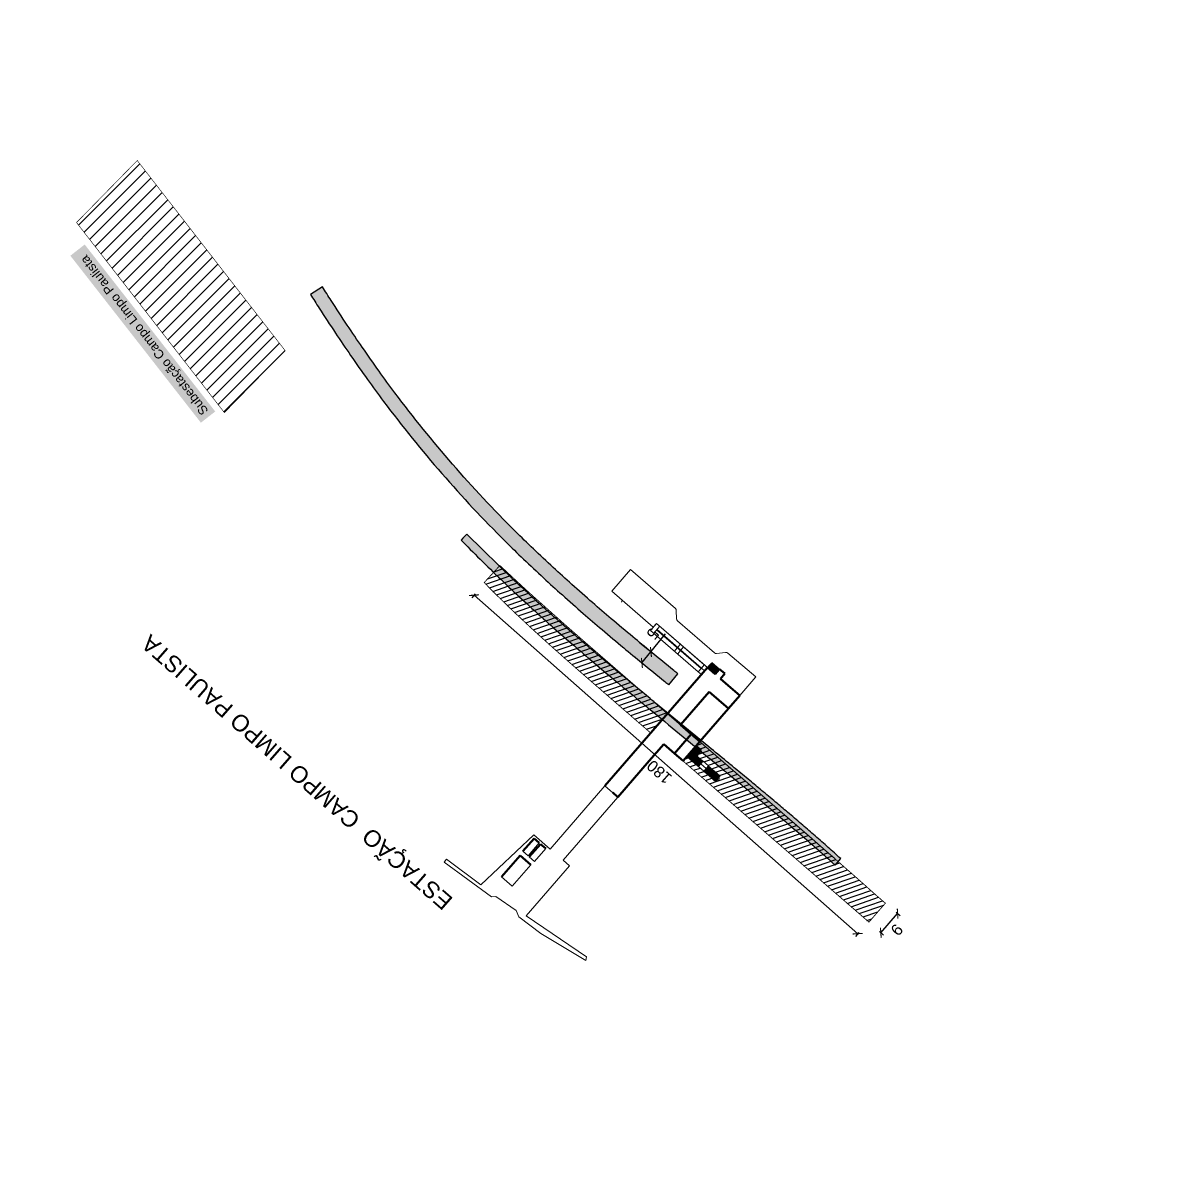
# Model space of a CAD drawing. Header units: metres. Extents: x 286532 to 329498, y 7396783 to 7466136.
# Drawn here: x 316972.5 to 317376.7, y 7432090.3 to 7432492.7 of the extents above; entities that cross this region are included whole.
import ezdxf

# ---------------------------------------------------------------- set-up
doc = ezdxf.new("R2010")
doc.units = ezdxf.units.M
doc.header["$LTSCALE"] = 10
doc.linetypes.add('DASHED', pattern=[0.75, 0.5, -0.25])
doc.linetypes.add('DASHED2', pattern=[0.375, 0.25, -0.125])
doc.layers.get('0').update_dxf_attribs({"color": 255})
for name, color, linetype, lineweight in [('_  ARQ-AUX-001', 1, 'Continuous', 5), ('_AUX-PLATAFORMA COTAS', 1, 'Continuous', 25), ('_AUX-PLATAFORMA EXISTENTE', 252, 'Continuous', 25), ('_AUX-PLATAFORMA NOVA', 3, 'DASHED', 25), ('ARQ-ESC-VIS', 1, 'Continuous', 13), ('ARQ-GEN', 1, 'Continuous', 5), ('ARQ-PIS-VIS', 1, 'Continuous', 5), ('ARQ-SMB-ANO', 1, 'Continuous', 13), ('ARQ-TLV-PIS-VIS', 1, 'Continuous', 13), ('ARQ-TLV-PRI', 2, 'Continuous', 30), ('ARQ-TLV-SEG', 1, 'Continuous', 13)]:
    doc.layers.add(name, color=color, linetype=linetype, lineweight=lineweight)
doc.layers.add('_VIA DE TESTE', color=130, linetype='Continuous')
doc.layers.add('TEXTO', color=3, linetype='Continuous')
doc.layers.add('Subestação', color=7, linetype='Continuous', true_color=0xf5f500)
doc.layers.add('Texto Subestação', color=7, linetype='Continuous', true_color=0xf0f000)
doc.styles.add('ARIAL', font='arial.ttf')
doc.styles.get("Standard").update_dxf_attribs({"font": 'arial.ttf'})
doc.dimstyles.new('ISO-25', dxfattribs={"dimtxt": 2.5, "dimasz": 2.5, "dimexe": 1.25, "dimexo": 0.625, "dimtad": 1, "dimtxsty": 'Standard', "dimcen": 2.5, "dimadec": 0, "dimazin": 0, "dimtfac": 1, "dimtmove": 0, "dimatfit": 3, "dimfxl": 1, "dimarcsym": 0})
pattern_1 = [(59.99999999999999, (0, 0), (-1.374815328507796, 0.7937500000000002), [])]

# ---------------------------------------------------------------- blocks, each defined once
blk = doc.blocks.new('estação_campo-limpo-paulista')
at = {"layer": '_AUX-PLATAFORMA EXISTENTE', "true_color": 0xa1a1a1}
h = blk.add_hatch(color=253, dxfattribs=at)
h.dxf.hatch_style = 1
edge = h.paths.add_edge_path()
edge.add_line((-192.8060157523723, 223.0011962736025), (-197.0239955262514, 220.3163039796054))
edge.add_arc((465.7894908395247, 642.220371180214), 785.7001715850458, 212.4781853562556, 212.8978140708392)
edge.add_arc((398.3179744273657, 598.5747410655022), 705.3425549263433, 212.8978140703132, 213.7466397423497)
edge.add_arc((296.2703904728987, 530.3973820507526), 582.6157784137536, 213.7466397524706, 214.6803494303113)
edge.add_arc((258.4801757258247, 504.2493673050776), 536.6612464743503, 214.6803494345283, 215.7838225703082)
edge.add_arc((198.3070029106457, 460.8769284812734), 462.4859192005944, 215.7838225746996, 216.9721806092997)
edge.add_arc((186.8935874071321, 452.2849883325398), 448.1999999450634, 216.9721806128878, 225.3157636945212)
edge.add_arc((196.9394055182347, 462.4421484163031), 462.485879774034, 225.3157636845751, 226.4289483309281)
edge.add_arc((248.0650578778004, 516.1837157607079), 536.661269155046, 226.428948295652, 227.4626179562887)
edge.add_arc((279.1335559470463, 550.0446520103142), 582.6157528968862, 227.4626179528688, 228.3372628412104)
edge.add_arc((360.7155587154557, 641.73026780691), 705.3425850066765, 228.3372628356726, 229.1323934799816)
edge.add_arc((413.2945720854914, 702.498530308716), 785.7001258753154, 229.1323934803775, 229.7684987497591)
edge.add_arc((568.9969033493544, 886.5420130314305), 1026.771110221641, 229.7684987207371, 230.325090292103)
edge.add_arc((678.4424414133537, 1018.487324044108), 1198.200077728158, 230.3250902877613, 230.7226560038)
edge.add_arc((1105.767651809612, 1540.998113274574), 1873.199603877953, 230.722655992891, 231.0407083800969)
edge.add_arc((1341.556063546566, 1832.595924113877), 2248.200215071733, 231.0407083869885, 231.0865102056448)
edge.add_line((-70.6425176577759, 83.28195163980126), (-67.50178630329901, 87.17242803238332))
edge.add_arc((1341.55607471359, 1832.595937983133), 2243.200232877637, 231.0407083879569, 231.0865102062342, ccw=False)
edge.add_arc((1105.767651770788, 1540.998113348149), 1868.199603910553, 230.7226559952461, 231.0407083824467, ccw=False)
edge.add_arc((678.442441541818, 1018.487324149348), 1193.200077891173, 230.3250902862411, 230.7226560022774, ccw=False)
edge.add_arc((568.996903392137, 886.5420130258426), 1021.771110244652, 229.768498718687, 230.3250902900794, ccw=False)
edge.add_arc((413.2945721713477, 702.4985304800794), 780.7001260612351, 229.1323934838514, 229.7684987532362, ccw=False)
edge.add_arc((360.7155587309971, 641.7302677938715), 700.3425850071409, 228.3372628340044, 229.1323934783304, ccw=False)
edge.add_arc((279.1335559595609, 550.04465202149), 577.6157529134183, 227.4626179526893, 228.3372628410568, ccw=False)
edge.add_arc((248.0650578833884, 516.1837157681584), 531.6612691641612, 226.4289482957518, 227.4626179564045, ccw=False)
edge.add_arc((196.9394056171295, 462.4421485271305), 457.4858799223674, 225.315763685526, 226.4289483318867, ccw=False)
edge.add_arc((186.8935874116141, 452.2849883390591), 443.1999999528189, 216.9721806132578, 225.3157636948105, ccw=False)
edge.add_arc((198.3070029130322, 460.8769284719601), 457.4859191970971, 215.7838225735891, 216.9721806081926, ccw=False)
edge.add_arc((258.4801757290843, 504.2493672911078), 531.6612464688503, 214.6803494330587, 215.7838225688493, ccw=False)
edge.add_arc((296.2703904288355, 530.3973820209503), 577.6157783603404, 213.7466397524045, 214.6803494303016, ccw=False)
edge.add_arc((398.317974364385, 598.5747410310432), 700.3425548546114, 212.8978140707299, 213.7466397427658, ccw=False)
edge.add_arc((465.7894938461832, 642.220373080112), 780.7001751413308, 212.4781853553986, 212.8978140680543, ccw=False)
h = blk.add_hatch(color=253, dxfattribs=at)
h.dxf.hatch_style = 1
edge = h.paths.add_edge_path()
edge.add_arc((1366.556910739255, 1835.758114716486), 2274.343597919556, 230.488950360405, 230.6570325631361, ccw=False)
edge.add_arc((1125.636941275658, 1543.613630443265), 1895.673779505667, 230.1528263342519, 230.4889503601354, ccw=False)
edge.add_arc((689.0178276486388, 1020.443573778615), 1214.24648435604, 229.7327344524236, 230.152826330439, ccw=False)
edge.add_arc((577.2928577907585, 888.5493254705732), 1041.39232147158, 229.145037770614, 229.7327344571981, ccw=False)
edge.add_arc((418.5997531622849, 705.0577433912704), 798.7966451898511, 228.473829798435, 229.1450377712448, ccw=False)
edge.add_arc((365.2177096451593, 644.7758235099632), 718.2761357860935, 227.6367756730653, 228.4738297969994, ccw=False)
edge.add_arc((282.859631803597, 554.46587664712), 596.051999511271, 226.8276316921812, 227.6367756725155, ccw=False)
edge.add_line((-124.9564467460732, 119.7659431323409), (-141.7589247563155, 136.1330828825012))
edge.add_line((-141.7589247563155, 136.1330828825012), (-143.1673627808923, 134.6496169129387))
edge.add_line((-143.1673627808923, 134.6496169129387), (-143.7963927515666, 134.0330131314695))
edge.add_arc((185.4404367441567, 454.2822911904067), 459.2999999931052, 224.207194897131, 224.4781034319056)
edge.add_arc((201.4271731659327, 469.9804082019547), 481.7055042080876, 224.4781034312161, 225.6372622946576)
edge.add_arc((251.8146485695828, 521.5013893752355), 553.7701222852758, 225.6372622968448, 226.7176604026114)
edge.add_arc((282.8596318903964, 554.4658767141857), 599.0519996194743, 226.7176603985815, 227.6367756625034)
edge.add_arc((365.2177096599287, 644.7758235016062), 721.2761357900321, 227.6367756649382, 228.4738298248886)
edge.add_arc((418.5997531384951, 705.0577434191578), 801.796645195361, 228.473829827298, 229.1450377705868)
edge.add_arc((577.292857817995, 888.5493254937487), 1044.392321506904, 229.1450377678241, 229.7327344354825)
edge.add_arc((689.0178278094504, 1020.443573999725), 1217.246484628733, 229.7327344350279, 230.1528263382066)
edge.add_arc((1125.636941285467, 1543.613630441836), 1898.673779510751, 230.1528263384213, 230.4889503557727)
edge.add_arc((1366.556910907766, 1835.758114926985), 2277.343598189112, 230.4889503570792, 230.6570325673307)
edge.add_arc((5688.566541161429, 7108.15013899713), 9094.812695991015, 230.657032566643, 230.7410743897148)
edge.add_line((-66.86700480262516, 66.09059131145477), (-58.3529460382415, 59.13210152648389))
edge.add_arc((-8282.058416627171, -10002.98105833062), 12995.20884436891, 50.705815502880114, 50.74107438826633, ccw=False)
edge.add_arc((-2107.363541319062, -2457.415656636391), 3245.213252862147, 50.63529786090578, 50.705815504187115, ccw=False)
edge.add_arc((-1763.820363023825, -2038.653626995177), 2703.564332598825, 50.49426522543979, 50.63529786411817, ccw=False)
edge.add_arc((-1143.620424142273, -1286.44434842614), 1728.645483179023, 50.31797940725369, 50.49426522411562, ccw=False)
edge.add_arc((-985.5555156925059, -1095.932636602027), 1481.09906808604, 50.07121075263473, 50.317979402781816, ccw=False)
edge.add_arc((-762.202690606393, -829.0782470201764), 1133.108048499255, 49.78922306536941, 50.071210754415176, ccw=False)
edge.add_arc((-687.3710833274268, -740.5607753018312), 1017.19811688267, 49.43688348167092, 49.78922306490472, ccw=False)
edge.add_arc((-572.3766845509616, -606.2195832681497), 840.3612778841425, 49.0494322420065, 49.43688348320859, ccw=False)
edge.add_arc((-529.0589046442699, -556.3012618392606), 774.2683972514869, 48.59197258651932, 49.049432240921476, ccw=False)
edge.add_arc((-458.6685386351313, -476.4816109807436), 667.8448082776317, 48.09965231142593, 48.59197259380551, ccw=False)
edge.add_arc((-443.5454966829961, -459.6269104336177), 645.2000002983327, 48.0156162595228, 48.09965227459952, ccw=False)
edge.add_line((-11.95312922942685, 19.96778171882033), (-10.0408263624995, 22.28277114313096))
edge.add_arc((-443.545495820421, -459.6269106722303), 648.1999998991088, 48.02685049645118, 48.09965147525126)
edge.add_arc((-458.6685387886691, -476.4816109794195), 670.844808378419, 48.0996514606154, 48.59197256177013)
edge.add_arc((-529.0589049134136, -556.3012620346891), 777.2683975763058, 48.59197256209968, 49.04943229357006)
edge.add_arc((-572.3766844808887, -606.2195833323024), 843.3612778874868, 49.04943230208567, 49.43688350931956)
edge.add_arc((-687.3710834215747, -740.5607755405822), 1020.198117125445, 49.43688350263026, 49.78922298634204)
edge.add_arc((-762.2026906685954, -829.0782469143139), 1136.108048458234, 49.78922298483094, 50.07121078174091)
edge.add_arc((-985.5555148344073, -1095.932635902903), 1484.099066999399, 50.07121078610188, 50.31797936405584)
edge.add_arc((-1143.620424410379, -1286.444348318802), 1731.645483266931, 50.31797935788099, 50.49426523547747)
edge.add_arc((-1763.820362584584, -2038.653626657477), 2706.564332059013, 50.49426524115866, 50.63529778327938)
edge.add_arc((-2107.363542408551, -2457.415656695456), 3248.213253598687, 50.63529777714127, 50.7058155100846)
edge.add_arc((-8282.058417736818, -10002.98106299952), 12998.20884868578, 50.70581551715403, 50.74107439194968)
edge.add_line((-56.45446719269967, 61.45498294197023), (-64.9685266711167, 68.41347331088036))
edge.add_arc((5688.566541066518, 7108.150138784754), 9091.812695766665, 230.6570325652273, 230.7410743914576, ccw=False)
at = {"color": 1}
blk.add_lwpolyline([(-192.8060157523723, 223.0011962736025), (-197.0239955262514, 220.3163039796054, 0.001830977722449751), (-193.9162623818265, 215.4732812130824, 0.003703717623262011), (-188.1759073116118, 206.7418092275038, 0.004074099574814402), (-182.8374241214478, 198.8904481092468, 0.004814847063284591), (-176.8749632815598, 190.4481620695442, 0.005185236569587972), (-171.1857723277062, 182.7253250246868, 0.03642184137826955), (-128.2802559371921, 133.6179388556629, 0.004857222513022385), (-121.8306393327075, 127.3617886574939, 0.004510265321994838), (-114.7561128375237, 120.7521592406556, 0.003816376799831281), (-108.1571376932552, 114.7895151730627, 0.003469425851969177), (-100.7995251152315, 108.3336146296933, 0.00277553996220291), (-94.1714810890262, 102.6628089016303, 0.002428593651948476), (-86.52542866696604, 96.25764331780374, 0.001734709424516906), (-80.10786883911351, 90.97190472017974, 0.001387766228538765), (-72.04045482922811, 84.41141145955771, 0.0001998481373993194), (-70.6425176577759, 83.28195163980126), (-67.50178630329901, 87.17242803238332, -0.000199848135745309), (-68.89661446033278, 88.29937593173236, -0.001387766228515895), (-76.94249468948692, 94.8423577286303, -0.00173470942450647), (-83.33327451715013, 100.1060393322259, -0.002428593652063939), (-90.94209345901618, 106.4800141016021, -0.002775539962216899), (-97.52795826504007, 112.1147322347388, -0.003469425852043119), (-104.8334145381814, 118.5248684883118, -0.003816376799943971), (-111.3757573731709, 124.4363412307575, -0.004510265322064562), (-118.384371468157, 130.9843896301463, -0.004857222513056469), (-124.7642603611457, 137.1729037091136, -0.03642184137791681), (-167.1911342221429, 185.7324609383941, -0.005185236569602516), (-172.8188185361796, 193.3718053111807, -0.00481484706333111), (-178.7257279374171, 201.7354357177392, -0.004074099575060875), (-184.0183963435702, 209.5194165706635, -0.003703717623259569), (-189.7180594471283, 218.188993296586, -0.001830977714037452)], format="xyb", close=True, dxfattribs=at)
at = {"layer": '_AUX-PLATAFORMA EXISTENTE', "color": 1}
blk.add_lwpolyline([(-75.28826558421133, 76.8603664347902, -0.0007333970944062802), (-80.44193503953284, 81.09770833794028, -0.00146661878823136), (-89.00093915971229, 88.19826096389443, -0.001832998660947663), (-95.81517562124645, 93.92769061774015, -0.002564316166705751), (-103.9302503726794, 100.8736027749255, -0.002928705646227271), (-110.9721236350015, 107.0362490685657, -0.003652353860302857), (-118.7770536545431, 114.0502104684711, -0.003530571314217791), (-124.9564467460732, 119.7659431323409), (-141.7589247563155, 136.1330828825012), (-143.1673627808923, 134.6496169129387), (-143.7963927515666, 134.0330131314695, 0.001182062026445799), (-142.2785008031642, 132.4798860307783, 0.005057827808666954), (-135.3806099041249, 125.5958701521158, 0.004714160965444272), (-127.8468231941224, 118.3655373426154, 0.004010418390448212), (-120.7985385169159, 111.8335465444252, 0.003652354017455799), (-112.9610095677781, 104.7902898639441, 0.002928705517416466), (-105.8926898089121, 98.6044991062954, 0.002564316084126134), (-97.75423774850788, 91.63857767451555, 0.001832998770743129), (-90.92316516040592, 85.89499215595424, 0.00146661875100293), (-82.35061619925546, 78.78320272546262, 0.0007333971272205907), (-77.19014850334497, 74.54027131572366, 0.0003667016469318113), (-66.86700480262516, 66.09059131145477), (-58.3529460382415, 59.13210152648389, -0.000153845911357504), (-52.1624437472201, 54.06946278829128, -0.0003076912737111977), (-49.07295299519319, 51.53809155616909, -0.0006153710521050266), (-43.93317967379699, 47.31094054877758, -0.0007691921339010553), (-39.83473574137315, 43.92115044873208, -0.001076731775045534), (-34.9342570110457, 39.83744225557894, -0.001230404026884769), (-30.66661501320777, 36.24759893584996, -0.001537372664332922), (-25.90209003118798, 32.19454166293144, -0.001690576573060256), (-21.59746993141016, 28.48454789072275, -0.001996046941967807), (-16.94466053706128, 24.41428984235972, -0.002148155779732629), (-12.65701720956713, 20.60028438363224, -0.0003666763047692961), (-11.95312922942685, 19.96778171882033), (-10.0408263624995, 22.28277114313096, 0.0003176542053681987), (-10.65349866473116, 22.83320028800517, 0.002148159352329894), (-14.96040948393056, 26.66434489935637, 0.001996047278242557), (-19.63124756159959, 30.75037436187267, 0.001690576424845055), (-23.95123431942193, 34.4736120859161, 0.001537372230085098), (-28.7298098593601, 38.5386218065396, 0.001230404497531698), (-33.00875243754126, 42.13797092065215, 0.001076731460043021), (-37.91915575915482, 46.22994955815375, 0.0007691923989059172), (-42.0247138022678, 49.62562368437648, 0.0006153706307923693), (-47.17018692754209, 53.85746243875474, 0.0003076916649359202), (-50.26253765454749, 56.39117699209601, 0.0001538458651468682), (-56.45446719269967, 61.45498294197023), (-64.9685266711167, 68.41347331088036, -0.000366701660713894), (-75.28826558421133, 76.8603664347902, -0.0007333970944062802)], format="xyb", close=True, dxfattribs=at)
at = {"layer": 'ARQ-PIS-VIS'}
for p, q in [((-21.15125797537621, 30.11361414287239), (-74.8336436743266, 76.38591294828802)), ((-15.09519877156708, 24.8888142677024), (-21.15125797537621, 30.11361414287239)), ((-12.07247010769788, 22.27394942101091), (-15.09519877156708, 24.8888142677024))]:
    blk.add_line(p, q, dxfattribs=at)
blk = doc.blocks.new('A$C03D96740')
at = {"layer": '_AUX-PLATAFORMA NOVA', "true_color": 0x05ff05}
h = blk.add_hatch(dxfattribs=at)
h.set_pattern_fill('LINE', color=3, scale=0.5, angle=59.99999999999999)
h.set_pattern_definition(pattern_1)
h.paths.add_polyline_path([(252.2001597206002, 118.2684452643935), (214.4685690370601, 118.2717985129331), (203.123375238207, 118.3234686000621), (188.4306138767279, 118.5505946818739), (185.2808358596824, 118.6328935805084), (182.1314547230525, 118.7291906291235), (179.2672921049636, 118.8301472891075), (176.4036572794398, 118.9451052644482), (173.488808546897, 119.0279063623698), (173.2576480754069, 110.8903595879674), (175.6680258610868, 110.6978224730119), (178.0796447742032, 110.5215107379481), (180.6747573256143, 110.3486911496148), (183.3944253120571, 110.1850128676742), (186.1896491898224, 110.0350080002099), (188.2925009650062, 109.9336326122284), (191.8659609697986, 109.7834170975243), (195.8514032712806, 109.643501846689), (200.6814103577912, 109.511059415076), (204.9827562881649, 109.4234521732606), (210.8364889523903, 109.3411673833226), (215.6724172143731, 109.3007823079824), (220.9771343152388, 109.276414508), (230.2896147147029, 109.2673240842182), (242.1755476295366, 109.2674458781257), (252.2010569192962, 109.2684453089322)])
h = blk.add_hatch(dxfattribs=at)
h.set_pattern_fill('LINE', color=3, scale=0.5, angle=59.99999999999999)
h.set_pattern_definition(pattern_1)
h.paths.add_polyline_path([(267.20033936121, 118.2699406134689), (275.1685367544989, 118.2707349530628), (292.6318929895917, 118.2724758531203), (304.7611823249004, 118.2736850067456), (314.6175235035453, 118.2746675730229), (323.468110051953, 118.2731478038183), (331.8160212042276, 118.2602110737935), (340.6683019541088, 118.2059189183637), (349.7158468911657, 118.0821847645566), (353.7454708363386, 118.082586472433), (353.7463484972616, 109.2785682312755), (346.0974456060598, 109.2778057217708), (332.5198530144826, 109.27645218865), (324.6750297457185, 109.2756701480895), (308.683598801425, 109.2740759824606), (298.3010576270092, 109.2730409599953), (289.7521802129864, 109.2721887331629), (280.0190873384674, 109.2712184533813), (271.9586901296847, 109.270414922526), (267.2003393612101, 109.2699405685253), (267.2003393612101, 111.3081289605448), (280.4908559015783, 111.3081289605448), (280.4908559015783, 113.8081289605449), (269.6208559015649, 113.8081289604306), (267.20033936121, 113.8081289605449)])
at = {"layer": 'ARQ-GEN', "lineweight": 50}
for points in [[(258.1887174223961, 139.7187001621028), (258.1982008820272, 139.7187001621028), (258.1982008820272, 142.1187283699669), (258.1887174223961, 142.1186096888676), (258.1887174223961, 141.1475686574832)], [(269.5908559015788, 113.8681289605453), (269.5908559015788, 116.2681289605454), (267.1908559015787, 116.2681289605454), (267.1908559015787, 113.8681289605453), (267.8657559715912, 113.8681289605453)]]:
    blk.add_hatch(color=11, dxfattribs=at).paths.add_polyline_path(points, flags=0)
at = {"layer": 'ARQ-TLV-PIS-VIS'}
for points in [[(252.198021431155, 139.7181029571418), (255.7887174223961, 139.7186096888675), (255.7887174223961, 141.0386096888676), (252.1978897914968, 141.0386096888676), (252.198021431155, 139.718460909117)], [(258.1940265403492, 84.6614055644182), (258.1940265403492, 84.66164411576926), (255.8010648049698, 84.6614055644182)]]:
    blk.add_hatch(color=256, dxfattribs=at).paths.add_polyline_path(points, flags=0)
at = {"layer": '_  ARQ-AUX-001'}
for p, q in [((230.0327821151933, 148.0446203596866), (209.1698065182721, 148.0446203596866)), ((209.1698065182721, 148.0446203596866), (209.1698065182721, 137.9596937250743)), ((232.6993866212834, 145.5709456077624), (230.7769505673756, 147.712612361717)), ((253.5146754306442, 147.9093849748461), (251.3804984853232, 145.5318308286058)), ((267.2003393837464, 148.4177014038116), (254.2902604157217, 148.2786953313204)), ((267.2003393837464, 148.4177014038116), (267.1983477676068, 139.719230554807)), ((250.6733917041373, 145.2389376097929), (233.4435550734657, 145.2389376097929)), ((255.7887174223958, 140.7984609144829), (255.7887174223958, 142.118609688867)), ((255.7887174223958, 142.118609688867), (258.1887174223958, 142.118609688867)), ((258.1887174223958, 142.118609688867), (258.1887174223959, 139.7187001621022)), ((209.1698065182721, 137.9596937250743), (228.5120764907521, 137.9596937250743)), ((228.5120764907521, 137.9596937250743), (228.5120764907521, 139.7163955089113)), ((228.5120764907521, 139.7163955089113), (252.1980214311548, 139.7163955089113)), ((252.1980214311548, 140.7981029625077), (255.7887174223958, 140.7984609144829)), ((252.1980214311548, 139.7163955089113), (252.1980214311548, 140.7981029625077)), ((258.1887174223959, 139.7187001621022), (267.2003393837464, 139.7187001621022)), ((258.1940265403491, 84.66140556441758), (252.1977821337108, 84.66140556441769)), ((252.1977821337108, 84.66140556441769), (252.1977821337108, 55.26140556441766)), ((258.1940265403491, 55.26140556441766), (258.1940265403491, 84.66140556441758)), ((244.5818955286513, 55.26140556441766), (242.0398136836505, 29.76987003470936)), ((252.1977821337108, 55.26140556441766), (244.5818955286513, 55.26140556441766)), ((245.4168585373497, 48.35619509413095), (245.4168585373497, 54.35619509413095)), ((245.4168585373497, 54.35619509413095), (247.8568585373497, 54.35619509413095)), ((247.8568585373497, 54.35619509413095), (247.8568585373497, 48.35619509413095)), ((248.4168585373498, 48.35619509413095), (248.4168585373498, 54.35619509413095)), ((248.4168585373498, 54.35619509413095), (250.8568585373498, 54.35619509413095)), ((250.8568585373498, 54.35619509413095), (250.8568585373498, 48.35619509413095)), ((261.1922916878448, 55.26140556441766), (258.1940265403491, 55.26140556441766)), ((261.1922916878448, 31.98556284420124), (261.1922916878448, 55.26140556441766)), ((247.8568585373497, 48.35619509413095), (245.4168585373497, 48.35619509413095)), ((245.6524909516136, 36.65045407212261), (245.6524909516136, 46.65045407212267)), ((245.6524909516136, 46.65045407212267), (250.652490982469, 46.65045407212267)), ((250.8568585373498, 48.35619509413095), (248.4168585373498, 48.35619509413095)), ((250.652490982469, 46.65045407212267), (250.652490982469, 36.65045407212261)), ((250.652490982469, 36.65045407212261), (245.6524909516136, 36.65045407212261)), ((286.6708096657239, 34.93309626873946), (261.1922916878448, 31.98556284420124)), ((269.1224282438037, 30.67067677377429), (287.2829349952541, 33.87286409739329)), ((286.6708096657239, 34.93309626873946), (287.2829349952517, 33.8728640973568)), ((242.0398136836505, 29.76987003470936), (226.9765965247271, 28.71654728117312)), ((226.9765965247271, 27.39299644817368), (247.5093742092112, 29.03920219876551)), ((226.9765965247271, 28.71654728117312), (226.9765965247271, 27.39299644817368)), ((247.5093742092113, 29.03920219876551), (248.6407450591096, 30.17057304866387)), ((248.6407450591096, 30.17057304866387), (257.2930855488136, 31.07997067909253)), ((257.2930855488136, 31.07997067909253), (259.4285766004625, 30.0841748477871)), ((259.4285766004625, 30.0841748477871), (269.1224282438051, 30.67067677377457))]:
    blk.add_line(p, q, dxfattribs=at)
for centre, radius, start, end in [((230.0327821151933, 147.0446203596865), 1.000000000000035, 41.91227509256113, 90.0000000000016), ((233.4435550734656, 146.2389376097928), 0.9999999999998863, 221.9122750925565, 270.0000000000032), ((250.6733917041374, 146.2389376097922), 0.999999999999365, 269.9999999999902, 314.9999999999712), ((254.3442177433955, 147.166325774888), 1.113677432332729, 92.77705000879605, 138.1477339356925)]:
    blk.add_arc(centre, radius, start, end, dxfattribs=at)
at = {"layer": '_AUX-PLATAFORMA NOVA', "color": 3, "linetype": 'DASHED2', "ltscale": 2, "true_color": 0x05ff05, "const_width": 0.3, "flags": 128}
blk.add_lwpolyline([(252.2001597206002, 118.2684452643935), (214.4685690370601, 118.2717985129331), (203.123375238207, 118.3234686000621), (188.4306138767279, 118.5505946818739), (185.2808358596824, 118.6328935805084), (182.1314547230525, 118.7291906291235), (179.2672921049636, 118.8301472891075), (176.4036572794398, 118.9451052644482), (173.488808546897, 119.0279063623698), (173.2576480754069, 110.8903595879674), (175.6680258610868, 110.6978224730119), (178.0796447742032, 110.5215107379481), (180.6747573256143, 110.3486911496148), (183.3944253120571, 110.1850128676742), (186.1896491898224, 110.0350080002099), (188.2925009650062, 109.9336326122284), (191.8659609697986, 109.7834170975243), (195.8514032712806, 109.643501846689), (200.6814103577912, 109.511059415076), (204.9827562881649, 109.4234521732606), (210.8364889523903, 109.3411673833226), (215.6724172143731, 109.3007823079824), (220.9771343152388, 109.276414508), (230.2896147147029, 109.2673240842182), (242.1755476295366, 109.2674458781257), (252.2010569192962, 109.2684453089322), (252.2001597206002, 118.2684452643935)], dxfattribs=at)
at = {"layer": '_AUX-PLATAFORMA NOVA', "color": 3, "true_color": 0x05ff05, "const_width": 0.3, "flags": 128}
blk.add_lwpolyline([(267.20033936121, 118.2699406134689), (275.1685367544989, 118.2707349530628), (292.6318929895917, 118.2724758531203), (304.7611823249004, 118.2736850067456), (314.6175235035453, 118.2746675730229), (323.468110051953, 118.2731478038183), (331.8160212042276, 118.2602110737935), (340.6683019541088, 118.2059189183637), (349.7158468911657, 118.0821847645566), (353.7454708363386, 118.082586472433), (353.7463484972616, 109.2785682312755), (346.0974456060598, 109.2778057217708), (332.5198530144826, 109.27645218865), (324.6750297457185, 109.2756701480895), (308.683598801425, 109.2740759824606), (298.3010576270092, 109.2730409599953), (289.7521802129864, 109.2721887331629), (280.0190873384674, 109.2712184533813), (271.9586901296847, 109.270414922526), (267.2003393612101, 109.2699405685253), (267.2003393612101, 111.3081289605448), (280.4908559015783, 111.3081289605448), (280.4908559015783, 113.8081289605449), (269.6208559015649, 113.8081289604306), (267.20033936121, 113.8081289605449), (267.2003393612104, 118.269940613769)], dxfattribs=at)
at = {"layer": 'ARQ-ESC-VIS'}
for p, q in [((255.7887174223959, 142.118609688867), (252.1979137494529, 142.118609688867)), ((252.1979137494529, 142.118609688867), (252.1979137494529, 141.8486096888673)), ((255.7887174223959, 142.118609688867), (252.1979137494529, 142.118609688867)), ((252.1979137494529, 141.8486096888673), (252.1979137494529, 141.578609688867)), ((255.7887174223959, 141.8486096888668), (252.1979137494529, 141.8486096888673)), ((255.7887174223959, 141.8486096888668), (252.1979137494529, 141.8486096888673)), ((252.1979137494529, 141.578609688867), (252.1979137494529, 141.3086096888673)), ((255.7887174223958, 141.578609688867), (252.1979137494529, 141.578609688867)), ((255.7887174223958, 141.578609688867), (252.1979137494529, 141.578609688867)), ((252.1979137494529, 141.3086096888673), (252.1979137494528, 141.038609688867)), ((255.7887174223958, 141.3086096888668), (252.1979137494529, 141.3086096888673)), ((255.7887174223958, 141.3086096888668), (252.1979137494529, 141.3086096888673)), ((267.4608559015783, 113.8081289605449), (267.20033936121, 113.8081289605449)), ((267.7308559015783, 113.8081289605449), (267.4608559015783, 113.8081289605449)), ((267.4608559015783, 111.3081289605448), (267.4608559015783, 113.8081289605449)), ((267.4608559015783, 111.3081289605448), (267.4608559015783, 113.8081289605449)), ((268.0008559015783, 113.8081289605449), (267.7308559015783, 113.8081289605449)), ((267.7308559015783, 111.3081289605448), (267.7308559015783, 113.8081289605449)), ((267.7308559015783, 111.3081289605448), (267.7308559015783, 113.8081289605449)), ((268.2708559015783, 113.8081289605449), (268.0008559015783, 113.8081289605449)), ((268.0008559015783, 111.3081289605448), (268.0008559015783, 113.8081289605449)), ((268.0008559015783, 111.3081289605448), (268.0008559015783, 113.8081289605449)), ((268.5408559015783, 113.8081289605449), (268.2708559015783, 113.8081289605449)), ((268.2708559015783, 111.3081289605448), (268.2708559015783, 113.8081289605449)), ((268.2708559015783, 111.3081289605448), (268.2708559015783, 113.8081289605449)), ((268.8108559015783, 113.8081289605449), (268.5408559015783, 113.8081289605449)), ((268.5408559015783, 111.3081289605448), (268.5408559015783, 113.8081289605449)), ((268.5408559015783, 111.3081289605448), (268.5408559015783, 113.8081289605449)), ((269.0808559015783, 113.8081289605449), (268.8108559015783, 113.8081289605449)), ((268.8108559015783, 111.3081289605448), (268.8108559015783, 113.8081289605449)), ((268.8108559015783, 111.3081289605448), (268.8108559015783, 113.8081289605449)), ((269.3508559015784, 113.8081289605449), (269.0808559015783, 113.8081289605449)), ((269.0808559015783, 111.3081289605448), (269.0808559015783, 113.8081289605449)), ((269.0808559015783, 111.3081289605448), (269.0808559015783, 113.8081289605449)), ((269.6208559015784, 113.8081289605449), (269.3508559015784, 113.8081289605449)), ((269.3508559015784, 111.3081289605448), (269.3508559015784, 113.8081289605449)), ((269.3508559015784, 111.3081289605448), (269.3508559015784, 113.8081289605449)), ((269.8908559015783, 113.8081289605449), (269.6208559015784, 113.8081289605449)), ((269.6208559015784, 111.3081289605448), (269.6208559015784, 113.8081289605449)), ((269.6208559015784, 111.3081289605448), (269.6208559015784, 113.8081289605449)), ((270.1608559015783, 113.8081289605449), (269.8908559015783, 113.8081289605449)), ((269.8908559015783, 111.3081289605448), (269.8908559015783, 113.8081289605449)), ((269.8908559015783, 111.3081289605448), (269.8908559015783, 113.8081289605449)), ((270.4308559015783, 113.8081289605449), (270.1608559015783, 113.8081289605449)), ((270.1608559015783, 111.3081289605448), (270.1608559015783, 113.8081289605449)), ((270.1608559015783, 111.3081289605448), (270.1608559015783, 113.8081289605449)), ((270.7008559015783, 113.8081289605449), (270.4308559015783, 113.8081289605449)), ((270.4308559015783, 111.3081289605448), (270.4308559015783, 113.8081289605449)), ((270.4308559015783, 111.3081289605448), (270.4308559015783, 113.8081289605449)), ((270.9708559015783, 113.8081289605449), (270.7008559015783, 113.8081289605449)), ((270.7008559015783, 111.3081289605448), (270.7008559015783, 113.8081289605449)), ((270.7008559015783, 111.3081289605448), (270.7008559015783, 113.8081289605449)), ((271.2408559015784, 113.8081289605449), (270.9708559015783, 113.8081289605449)), ((270.9708559015783, 111.3081289605448), (270.9708559015783, 113.8081289605449)), ((270.9708559015783, 111.3081289605448), (270.9708559015783, 113.8081289605449)), ((271.5108559015783, 113.8081289605449), (271.2408559015784, 113.8081289605449)), ((271.2408559015784, 111.3081289605448), (271.2408559015784, 113.8081289605449)), ((271.2408559015784, 111.3081289605448), (271.2408559015784, 113.8081289605449)), ((271.7808559015783, 113.8081289605449), (271.5108559015783, 113.8081289605449)), ((271.5108559015783, 111.3081289605448), (271.5108559015783, 113.8081289605449)), ((271.5108559015783, 111.3081289605448), (271.5108559015783, 113.8081289605449)), ((272.0508559015783, 113.8081289605449), (271.7808559015783, 113.8081289605449)), ((271.7808559015783, 111.3081289605448), (271.7808559015783, 113.8081289605449)), ((271.7808559015783, 111.3081289605448), (271.7808559015783, 113.8081289605449)), ((272.3208559015783, 113.8081289605449), (272.0508559015783, 113.8081289605449)), ((272.0508559015783, 111.3081289605448), (272.0508559015783, 113.8081289605449)), ((272.0508559015783, 111.3081289605448), (272.0508559015783, 113.8081289605449)), ((272.5908559015783, 113.8081289605449), (272.3208559015783, 113.8081289605449)), ((272.3208559015783, 111.3081289605448), (272.3208559015783, 113.8081289605449)), ((272.3208559015783, 111.3081289605448), (272.3208559015783, 113.8081289605449)), ((275.0908559015783, 113.8081289605449), (272.5908559015783, 113.8081289605449)), ((272.5908559015783, 111.3081289605448), (272.5908559015783, 113.8081289605449)), ((272.5908559015783, 111.3081289605448), (272.5908559015783, 113.8081289605449)), ((275.0908559015783, 111.3081289605448), (275.0908559015783, 113.8081289605449)), ((275.3608559015782, 113.8081289605449), (275.0908559015783, 113.8081289605449)), ((275.0908559015783, 111.3081289605448), (275.0908559015783, 113.8081289605449)), ((275.6308559015783, 113.8081289605449), (275.3608559015782, 113.8081289605449)), ((275.3608559015782, 111.3081289605448), (275.3608559015782, 113.8081289605449)), ((275.3608559015782, 111.3081289605448), (275.3608559015782, 113.8081289605449)), ((275.9008559015783, 113.8081289605449), (275.6308559015783, 113.8081289605449)), ((275.6308559015783, 111.3081289605448), (275.6308559015783, 113.8081289605449)), ((275.6308559015783, 111.3081289605448), (275.6308559015783, 113.8081289605449)), ((276.1708559015783, 113.8081289605449), (275.9008559015783, 113.8081289605449)), ((275.9008559015783, 111.3081289605448), (275.9008559015783, 113.8081289605449)), ((275.9008559015783, 111.3081289605448), (275.9008559015783, 113.8081289605449)), ((276.4408559015783, 113.8081289605449), (276.1708559015783, 113.8081289605449)), ((276.1708559015783, 111.3081289605448), (276.1708559015783, 113.8081289605449)), ((276.1708559015783, 111.3081289605448), (276.1708559015783, 113.8081289605449)), ((276.7108559015783, 113.8081289605449), (276.4408559015783, 113.8081289605449)), ((276.4408559015783, 111.3081289605448), (276.4408559015783, 113.8081289605449)), ((276.4408559015783, 111.3081289605448), (276.4408559015783, 113.8081289605449)), ((276.9808559015783, 113.8081289605449), (276.7108559015783, 113.8081289605449)), ((276.7108559015783, 111.3081289605448), (276.7108559015783, 113.8081289605449)), ((276.7108559015783, 111.3081289605448), (276.7108559015783, 113.8081289605449)), ((277.2508559015783, 113.8081289605449), (276.9808559015783, 113.8081289605449)), ((276.9808559015783, 111.3081289605448), (276.9808559015783, 113.8081289605449)), ((276.9808559015783, 111.3081289605448), (276.9808559015783, 113.8081289605449)), ((277.5208559015783, 113.8081289605449), (277.2508559015783, 113.8081289605449)), ((277.2508559015783, 111.3081289605448), (277.2508559015783, 113.8081289605449)), ((277.2508559015783, 111.3081289605448), (277.2508559015783, 113.8081289605449)), ((277.7908559015783, 113.8081289605449), (277.5208559015783, 113.8081289605449)), ((277.5208559015783, 111.3081289605448), (277.5208559015783, 113.8081289605449)), ((277.5208559015783, 111.3081289605448), (277.5208559015783, 113.8081289605449)), ((278.0608559015783, 113.8081289605449), (277.7908559015783, 113.8081289605449)), ((277.7908559015783, 111.3081289605448), (277.7908559015783, 113.8081289605449)), ((277.7908559015783, 111.3081289605448), (277.7908559015783, 113.8081289605449)), ((278.3308559015783, 113.8081289605449), (278.0608559015783, 113.8081289605449)), ((278.0608559015783, 111.3081289605448), (278.0608559015783, 113.8081289605449)), ((278.0608559015783, 111.3081289605448), (278.0608559015783, 113.8081289605449)), ((278.6008559015783, 113.8081289605449), (278.3308559015783, 113.8081289605449)), ((278.3308559015783, 111.3081289605448), (278.3308559015783, 113.8081289605449)), ((278.3308559015783, 111.3081289605448), (278.3308559015783, 113.8081289605449)), ((278.8708559015783, 113.8081289605449), (278.6008559015783, 113.8081289605449)), ((278.6008559015783, 111.3081289605448), (278.6008559015783, 113.8081289605449)), ((278.6008559015783, 111.3081289605448), (278.6008559015783, 113.8081289605449)), ((279.1408559015783, 113.8081289605449), (278.8708559015783, 113.8081289605449)), ((278.8708559015783, 111.3081289605448), (278.8708559015783, 113.8081289605449)), ((278.8708559015783, 111.3081289605448), (278.8708559015783, 113.8081289605449)), ((279.4108559015783, 113.8081289605449), (279.1408559015783, 113.8081289605449)), ((279.1408559015783, 111.3081289605448), (279.1408559015783, 113.8081289605449)), ((279.1408559015783, 111.3081289605448), (279.1408559015783, 113.8081289605449)), ((279.6808559015783, 113.8081289605449), (279.4108559015783, 113.8081289605449)), ((279.4108559015783, 111.3081289605448), (279.4108559015783, 113.8081289605449)), ((279.4108559015783, 111.3081289605448), (279.4108559015783, 113.8081289605449)), ((279.9508559015783, 113.8081289605449), (279.6808559015783, 113.8081289605449)), ((279.6808559015783, 111.3081289605448), (279.6808559015783, 113.8081289605449)), ((279.6808559015783, 111.3081289605448), (279.6808559015783, 113.8081289605449)), ((280.2208559015783, 113.8081289605449), (279.9508559015783, 113.8081289605449)), ((279.9508559015783, 111.3081289605448), (279.9508559015783, 113.8081289605449)), ((279.9508559015783, 111.3081289605448), (279.9508559015783, 113.8081289605449)), ((280.4908559015783, 113.8081289605449), (280.2208559015783, 113.8081289605449)), ((280.2208559015783, 111.3081289605448), (280.2208559015783, 113.8081289605449)), ((280.2208559015783, 111.3081289605448), (280.2208559015783, 113.8081289605449)), ((280.4908559015783, 111.3081289605448), (280.4908559015783, 113.8081289605449)), ((280.4908559015783, 111.3081289605448), (280.4908559015783, 113.8081289605449)), ((267.4608559015783, 111.3081289605448), (267.2003393612101, 111.3081289605448)), ((267.7308559015783, 111.3081289605448), (267.4608559015783, 111.3081289605448)), ((268.0008559015783, 111.3081289605448), (267.7308559015783, 111.3081289605448)), ((268.2708559015783, 111.3081289605448), (268.0008559015783, 111.3081289605448)), ((268.5408559015783, 111.3081289605448), (268.2708559015783, 111.3081289605448)), ((268.8108559015783, 111.3081289605448), (268.5408559015783, 111.3081289605448)), ((269.0808559015783, 111.3081289605448), (268.8108559015783, 111.3081289605448)), ((269.3508559015784, 111.3081289605448), (269.0808559015783, 111.3081289605448)), ((269.6208559015784, 111.3081289605448), (269.3508559015784, 111.3081289605448)), ((269.8908559015783, 111.3081289605448), (269.6208559015784, 111.3081289605448)), ((270.1608559015783, 111.3081289605448), (269.8908559015783, 111.3081289605448)), ((270.4308559015783, 111.3081289605448), (270.1608559015783, 111.3081289605448)), ((270.7008559015783, 111.3081289605448), (270.4308559015783, 111.3081289605448)), ((270.9708559015783, 111.3081289605448), (270.7008559015783, 111.3081289605448)), ((271.2408559015784, 111.3081289605448), (270.9708559015783, 111.3081289605448)), ((271.5108559015783, 111.3081289605448), (271.2408559015784, 111.3081289605448)), ((271.7808559015783, 111.3081289605448), (271.5108559015783, 111.3081289605448)), ((272.0508559015783, 111.3081289605448), (271.7808559015783, 111.3081289605448)), ((272.3208559015783, 111.3081289605448), (272.0508559015783, 111.3081289605448)), ((272.5908559015783, 111.3081289605448), (272.3208559015783, 111.3081289605448)), ((272.5908559015783, 111.3081289605448), (275.0908559015783, 111.3081289605448)), ((275.3608559015782, 111.3081289605448), (275.0908559015783, 111.3081289605448)), ((275.6308559015783, 111.3081289605448), (275.3608559015782, 111.3081289605448)), ((275.9008559015783, 111.3081289605448), (275.6308559015783, 111.3081289605448)), ((276.1708559015783, 111.3081289605448), (275.9008559015783, 111.3081289605448)), ((276.4408559015783, 111.3081289605448), (276.1708559015783, 111.3081289605448)), ((276.7108559015783, 111.3081289605448), (276.4408559015783, 111.3081289605448)), ((276.9808559015783, 111.3081289605448), (276.7108559015783, 111.3081289605448)), ((277.2508559015783, 111.3081289605448), (276.9808559015783, 111.3081289605448)), ((277.5208559015783, 111.3081289605448), (277.2508559015783, 111.3081289605448)), ((277.7908559015783, 111.3081289605448), (277.5208559015783, 111.3081289605448)), ((278.0608559015783, 111.3081289605448), (277.7908559015783, 111.3081289605448)), ((278.3308559015783, 111.3081289605448), (278.0608559015783, 111.3081289605448)), ((278.6008559015783, 111.3081289605448), (278.3308559015783, 111.3081289605448)), ((278.8708559015783, 111.3081289605448), (278.6008559015783, 111.3081289605448)), ((279.1408559015783, 111.3081289605448), (278.8708559015783, 111.3081289605448)), ((279.4108559015783, 111.3081289605448), (279.1408559015783, 111.3081289605448)), ((279.6808559015783, 111.3081289605448), (279.4108559015783, 111.3081289605448)), ((279.9508559015783, 111.3081289605448), (279.6808559015783, 111.3081289605448)), ((280.2208559015783, 111.3081289605448), (279.9508559015783, 111.3081289605448)), ((280.4908559015783, 111.3081289605448), (280.2208559015783, 111.3081289605448))]:
    blk.add_line(p, q, dxfattribs=at)
at = {"layer": 'ARQ-GEN', "lineweight": 50}
for p, q in [((258.1886423141603, 142.1187283699663), (255.788717422443, 142.1187283699662)), ((255.788717422443, 142.1186096888669), (255.788717422443, 140.7984609144829)), ((258.1982008820269, 142.1187283699663), (258.1888872102398, 142.1187283699663)), ((258.1982008820269, 139.7187001621022), (258.1982008820269, 142.1160841229685)), ((255.788717422443, 139.7184609091163), (252.1980214311548, 139.7181029571411)), ((252.1980216013682, 139.7163955089113), (252.2035099641942, 84.66140556441769)), ((255.788717422443, 140.7984609144829), (255.788717422443, 139.7184609091163)), ((261.8778604100074, 139.7187001621022), (258.1982008820269, 139.7183333414636)), ((267.1983477676068, 139.719230554807), (261.8778604100074, 139.7187001621022)), ((267.2003393448916, 133.7192307235312), (267.1997412494361, 139.7188594528754)), ((267.2003393612097, 133.724767213779), (258.1986190185447, 133.7238698435796)), ((258.1986190185447, 133.7238698435796), (258.2001596907896, 118.2690433968573)), ((258.1986195704704, 133.7183333533886), (267.2003393448916, 133.7192307235312)), ((258.2001596907896, 118.2690433968573), (258.1986195704704, 133.7183333533887)), ((267.20033936121, 118.269940613469), (267.2003393612097, 133.724767213779)), ((258.2001596907896, 118.2690433968573), (267.20033936121, 118.269940613469)), ((263.1997110906447, 118.2695417958595), (258.2001596907896, 118.2690433968573)), ((263.2006082893407, 109.2695418403745), (263.1997110906447, 118.2695417958595)), ((267.20033936121, 118.2699406134688), (263.200339360413, 118.2695418584908)), ((263.200339360413, 118.2695418584908), (263.2003393604131, 109.2695418135527)), ((267.20033936121, 116.2681289605447), (267.20033936121, 118.2699406134688)), ((269.5908559015785, 116.2681289605447), (267.1908559015785, 116.2681289605447)), ((267.1908559015785, 116.2681289605447), (267.1908559015785, 113.8681289605447)), ((267.1908559015785, 113.8681289605447), (269.5908559015785, 113.8681289605447)), ((267.2003393612101, 109.2699405685307), (267.20033936121, 113.8681289605447)), ((269.5908559015785, 113.8681289605447), (269.5908559015785, 116.2681289605447)), ((258.2010568894856, 109.2690434413723), (263.2006082893407, 109.2695418403745)), ((258.2018303598715, 101.5101897233663), (258.2010568894856, 109.2690434413723)), ((263.2003393604131, 109.2695418135527), (267.2003393612101, 109.2699405685307)), ((258.1993529618867, 101.5101894763976), (258.2018303598715, 101.5101897233663)), ((258.2010325721508, 84.6616448141911), (258.1993529618867, 101.5101894763974)), ((255.8010648052541, 84.66140556441758), (258.2010325721508, 84.6616448141911)), ((247.8569324658583, 54.35540300296759), (245.4256075256479, 54.35516062723673)), ((245.4256075256479, 54.35516062723673), (245.4262055549903, 48.3561950941309)), ((250.8568585373498, 54.35570206183121), (248.4256075107411, 54.35545969346879)), ((248.4256075107411, 54.35545969346879), (248.4262055698971, 48.35619509413095)), ((250.6528599730634, 46.64994066517289), (245.6620081143852, 46.64944313341709)), ((245.6620081143852, 46.64944313341709), (245.663004901051, 36.65045407212261))]:
    blk.add_line(p, q, dxfattribs=at)
at = {"layer": 'ARQ-PIS-VIS'}
for p, q in [((228.5119020977016, 139.71268658543), (228.5125401056488, 136.5126866490319)), ((250.7096988785176, 139.7171123264572), (228.5120764907521, 139.7126866202)), ((230.0108006789112, 139.7129854320683), (230.0114386868697, 136.5129854956681)), ((230.0110997451415, 138.2129854618805), (250.7099979447431, 138.2171123562706)), ((250.7100378202348, 138.0171123602438), (230.0111396206391, 138.0129854658555)), ((239.6108004881096, 139.7148994559434), (239.6110995543349, 138.2148994857562)), ((239.6111394298324, 138.0148994897307), (239.6114384960577, 136.5148995195439)), ((241.1096990693191, 139.7151983025827), (241.1099981355496, 138.2151983323948)), ((241.1100380110414, 138.0151983363692), (241.110337077272, 136.5151983661824)), ((250.7099979447431, 138.2171123562706), (250.7096990214349, 139.7163955089113)), ((250.7103368864602, 136.5171123900581), (250.7100378202348, 138.0171123602438)), ((252.1945817413165, 139.7174083786771), (250.7109634633946, 139.7171125785872)), ((250.7109636063621, 139.7163955089113), (250.7112681683242, 138.1888310583801)), ((250.7112681683242, 138.1888310583801), (252.1981738527971, 138.189127513905)), ((250.7116550065213, 138.1888311355069), (250.7119883095389, 136.5171127193145)), ((228.5125401056488, 136.5126866490319), (250.7103368864602, 136.5171123900581)), ((250.7119883095389, 136.5171127193145), (252.1983405043106, 136.5174090644858))]:
    blk.add_line(p, q, dxfattribs=at)
at = {"layer": 'ARQ-SMB-ANO'}
for p, q in [((267.2003393612101, 112.5676124201767), (268.1283559015783, 113.4956289605449)), ((267.4608559015783, 112.5581289605448), (267.20033936121, 112.5581289605448)), ((267.20033936121, 112.5486455009132), (268.1283559015783, 111.6206289605448)), ((267.7308559015783, 112.5581289605448), (267.4608559015783, 112.5581289605448)), ((268.0008559015783, 112.5581289605448), (267.7308559015783, 112.5581289605448)), ((268.2708559015783, 112.5581289605448), (268.0008559015783, 112.5581289605448)), ((268.5408559015783, 112.5581289605448), (268.2708559015783, 112.5581289605448)), ((268.8108559015783, 112.5581289605448), (268.5408559015783, 112.5581289605448)), ((269.0808559015783, 112.5581289605448), (268.8108559015783, 112.5581289605448)), ((269.3508559015784, 112.5581289605448), (269.0808559015783, 112.5581289605448)), ((269.6208559015784, 112.5581289605448), (269.3508559015784, 112.5581289605448)), ((269.8908559015783, 112.5581289605448), (269.6208559015784, 112.5581289605448)), ((270.1608559015783, 112.5581289605448), (269.8908559015783, 112.5581289605448)), ((270.4308559015783, 112.5581289605448), (270.1608559015783, 112.5581289605448)), ((270.7008559015783, 112.5581289605448), (270.4308559015783, 112.5581289605448)), ((270.9708559015783, 112.5581289605448), (270.7008559015783, 112.5581289605448)), ((271.2408559015784, 112.5581289605448), (270.9708559015783, 112.5581289605448)), ((271.5108559015783, 112.5581289605448), (271.2408559015784, 112.5581289605448)), ((271.7808559015783, 112.5581289605448), (271.5108559015783, 112.5581289605448)), ((272.0508559015783, 112.5581289605448), (271.7808559015783, 112.5581289605448)), ((272.3208559015783, 112.5581289605448), (272.0508559015783, 112.5581289605448)), ((272.5908559015783, 112.5581289605448), (272.3208559015783, 112.5581289605448)), ((275.0908559015783, 112.5581289605448), (272.5908559015783, 112.5581289605448)), ((275.3608559015782, 112.5581289605448), (275.0908559015783, 112.5581289605448)), ((275.6308559015783, 112.5581289605448), (275.3608559015782, 112.5581289605448)), ((275.9008559015783, 112.5581289605448), (275.6308559015783, 112.5581289605448)), ((276.1708559015783, 112.5581289605448), (275.9008559015783, 112.5581289605448)), ((276.4408559015783, 112.5581289605448), (276.1708559015783, 112.5581289605448)), ((276.7108559015783, 112.5581289605448), (276.4408559015783, 112.5581289605448)), ((276.9808559015783, 112.5581289605448), (276.7108559015783, 112.5581289605448)), ((277.2508559015783, 112.5581289605448), (276.9808559015783, 112.5581289605448)), ((277.5208559015783, 112.5581289605448), (277.2508559015783, 112.5581289605448)), ((277.7908559015783, 112.5581289605448), (277.5208559015783, 112.5581289605448)), ((278.0608559015783, 112.5581289605448), (277.7908559015783, 112.5581289605448)), ((278.3308559015783, 112.5581289605448), (278.0608559015783, 112.5581289605448)), ((278.6008559015783, 112.5581289605448), (278.3308559015783, 112.5581289605448)), ((278.8708559015783, 112.5581289605448), (278.6008559015783, 112.5581289605448)), ((279.1408559015783, 112.5581289605448), (278.8708559015783, 112.5581289605448)), ((279.4108559015783, 112.5581289605448), (279.1408559015783, 112.5581289605448)), ((279.6808559015783, 112.5581289605448), (279.4108559015783, 112.5581289605448)), ((279.9508559015783, 112.5581289605448), (279.6808559015783, 112.5581289605448)), ((280.2208559015783, 112.5581289605448), (279.9508559015783, 112.5581289605448)), ((280.4908559015783, 112.5581289605448), (280.2208559015783, 112.5581289605448))]:
    blk.add_line(p, q, dxfattribs=at)
for radius, start, end in [(0.5624999999999716, 0, 119.5847382135326), (0.5625000000000195, 240.4152617864704, 0)]:
    blk.add_arc((280.4908559015783, 112.5581289605448), radius, start, end, dxfattribs=at)
at = {"layer": 'ARQ-TLV-PIS-VIS'}
for p, q in [((255.7887174223959, 141.038609688867), (252.1978897914966, 141.038609688867)), ((252.1978897914966, 141.038609688867), (252.1979137051275, 140.798726731786)), ((252.1979137360392, 140.7984166492952), (252.1980214311548, 139.7181029571411)), ((260.9703032348001, 139.7186096888668), (258.198200882027, 139.7186096888668)), ((267.2003393837464, 133.724767213779), (267.2003393837464, 139.7186096888667)), ((252.1977821337108, 101.5099503103431), (252.1977821337108, 84.66140556441769)), ((252.1977821337108, 55.32765353751051), (252.1977821337108, 55.26140728229296)), ((258.1940265403491, 55.26140728229296), (258.1940265403491, 55.5340536780397))]:
    blk.add_line(p, q, dxfattribs=at)
at = {"layer": 'ARQ-TLV-PRI', "color": 8}
for p, q in [((245.41685853735, 54.11318315664255), (245.4256320305313, 54.10934668583519)), ((248.41685853735, 53.44477000072408), (248.425698370362, 53.44402660181538))]:
    blk.add_line(p, q, dxfattribs=at)
at = {"layer": 'ARQ-TLV-SEG', "color": 53, "lineweight": 20}
for p, q in [((214.2572127331726, 137.3029483955748), (213.9802022306876, 137.9596937250749)), ((245.6524909516138, 44.38292108977106), (245.6622342793926, 44.38073157188188))]:
    blk.add_line(p, q, dxfattribs=at)
at = {"color": 253, "true_color": 0xa1a1a1, "rotation": 40.78666844823314}
blk.add_blockref('estação_campo-limpo-paulista', (353.7603963240621, 109.3309708226176), dxfattribs=at)
blk = doc.blocks.new('_ArchTick')
at = {"color": 0, "linetype": 'ByBlock', "const_width": 0.15}
blk.add_lwpolyline([(-0.5, -0.5), (0.5, 0.5)], dxfattribs=at)
blk = doc.blocks.new('*D153')
at = {"layer": '_AUX-PLATAFORMA COTAS', "color": 0, "lineweight": -2, "ltscale": 0.05, "transparency": 16777216}
for p, q in [((317131.5745802647, 7432291.919051176), (317130.3308160221, 7432290.508651571)), ((317266.1597079369, 7432172.39423363), (317131.1575791715, 7432291.446181675)), ((317266.5767090307, 7432172.867103131), (317265.3329447876, 7432171.456703526))]:
    blk.add_line(p, q, dxfattribs=at)
at = {"layer": 'Defpoints', "color": 0, "ltscale": 0.05, "transparency": 16777216}
for p in [(317134.8816328626, 7432295.66917159), (317131.1575791715, 7432291.446181675), (317269.8837616285, 7432176.617223545)]:
    blk.add_point(p, dxfattribs=at)
at = {"layer": '_AUX-PLATAFORMA COTAS', "color": 0, "lineweight": -2, "ltscale": 0.05, "transparency": 16777216, "xscale": 2.5, "yscale": 2.5, "zscale": 2.5}
for p, rotation in [((317131.1575791715, 7432291.446181675), 138.592464051397), ((317266.1597079369, 7432172.39423363), 318.592464051397)]:
    blk.add_blockref('_ArchTick', p, dxfattribs=dict(at, rotation=rotation))
at = {"layer": '_AUX-PLATAFORMA COTAS', "color": 0, "ltscale": 0.05, "transparency": 16777216, "insert": (317196.3157343939, 7432229.263403381), "char_height": 4, "attachment_point": 5, "rotation": 138.592464051397}
blk.add_mtext('180', dxfattribs=at)
blk = doc.blocks.new('*D154')
at = {"layer": '_AUX-PLATAFORMA COTAS', "color": 0, "lineweight": -2, "ltscale": 0.05, "transparency": 16777216}
for p, q in [((317274.270460675, 7432172.702342181), (317280.1695429734, 7432179.493529159)), ((317279.6860811198, 7432179.913482441), (317281.1132330624, 7432178.673804195)), ((317273.7869988214, 7432173.122295463), (317275.214150764, 7432171.882617217))]:
    blk.add_line(p, q, dxfattribs=at)
at = {"layer": 'Defpoints', "color": 0, "ltscale": 0.05, "transparency": 16777216}
for p in [(317275.9113207636, 7432183.192382296), (317280.1695429734, 7432179.493529159), (317270.0122384652, 7432176.401195318)]:
    blk.add_point(p, dxfattribs=at)
at = {"layer": '_AUX-PLATAFORMA COTAS', "color": 0, "lineweight": -2, "ltscale": 0.05, "transparency": 16777216, "xscale": 2.5, "yscale": 2.5, "zscale": 2.5}
for p, rotation in [((317280.1695429734, 7432179.493529159), 49.02118203083967), ((317274.270460675, 7432172.702342181), 229.0211820308397)]:
    blk.add_blockref('_ArchTick', p, dxfattribs=dict(at, rotation=rotation))
at = {"layer": '_AUX-PLATAFORMA COTAS', "color": 0, "ltscale": 0.05, "transparency": 16777216, "insert": (317279.8942624689, 7432173.774971558), "char_height": 4, "attachment_point": 5, "rotation": 229.02118203083967}
blk.add_mtext('9', dxfattribs=at)
blk = doc.blocks.new('*D156')
at = {"layer": '_AUX-PLATAFORMA COTAS', "color": 0, "lineweight": -2, "ltscale": 0.05, "transparency": 16777216}
for p, q in [((317193.3924307995, 7432271.506222153), (317198.5669059521, 7432277.805569682)), ((317186.355101686, 7432270.816295407), (317189.2528226315, 7432268.436019519)), ((317189.5288028712, 7432274.679923337), (317192.4265238168, 7432272.29964745)), ((317190.2187296143, 7432267.642594223), (317193.3924307995, 7432271.506222153))]:
    blk.add_line(p, q, dxfattribs=at)
at = {"layer": 'Defpoints', "color": 0, "ltscale": 0.05, "transparency": 16777216}
for p in [(317193.3924308014, 7432271.506222151), (317193.3924307995, 7432271.506222153), (317190.2187296161, 7432267.642594222)]:
    blk.add_point(p, dxfattribs=at)
at = {"layer": '_AUX-PLATAFORMA COTAS', "color": 0, "lineweight": -2, "ltscale": 0.05, "transparency": 16777216, "xscale": 2.5, "yscale": 2.5, "zscale": 2.5}
for p, rotation in [((317193.3924307995, 7432271.506222153), 50.59927899691426), ((317190.2187296143, 7432267.642594223), 230.5992789969142)]:
    blk.add_blockref('_ArchTick', p, dxfattribs=dict(at, rotation=rotation))
at = {"layer": '_AUX-PLATAFORMA COTAS', "color": 0, "ltscale": 0.05, "transparency": 16777216, "insert": (317194.0421992238, 7432277.865042442), "char_height": 4, "attachment_point": 5, "rotation": 230.5992789969142}
blk.add_mtext('5', dxfattribs=at)

msp = doc.modelspace()

# ---------------------------------------------------------------- hatches: boundary and pattern name
at = {"layer": 'Subestação', "ltscale": 0.05}
h = msp.add_hatch(dxfattribs=at)
h.set_pattern_fill('ANSI31', color=256)
h.set_pattern_definition([(45, (0, 0), (-2.245064030267288, 2.245064030267288), [])])
edge = h.paths.add_edge_path()
edge.add_line((317012.7771480191, 7432444.427295234), (316991.3020243849, 7432422.493753934))
edge.add_line((316991.3020243849, 7432422.493753934), (317043.3297494607, 7432355.638532374))
edge.add_line((317043.3297494607, 7432355.638532374), (317064.6843187198, 7432377.477563063))
edge.add_line((317064.6843187198, 7432377.477563063), (317012.6562575627, 7432444.333216487))

# ---------------------------------------------------------------- linework, layer by layer
at = {"layer": 'Subestação', "const_width": 0.2, "flags": 128}
msp.add_lwpolyline([(317012.7771480191, 7432444.427295234), (316991.3020243849, 7432422.493753934), (317043.3297494607, 7432355.638532374), (317064.6843187198, 7432377.477563063), (317012.6562575627, 7432444.333216487)], dxfattribs=at)

# ---------------------------------------------------------------- block references
at = {"layer": '_VIA DE TESTE', "rotation": 319.0899545632134}
msp.add_blockref('A$C03D96740', (316931.1821741359, 7432325.54100639), dxfattribs=at)

# ---------------------------------------------------------------- texts
at = {"layer": 'TEXTO', "style": 'ARIAL'}
msp.add_text('ESTAÇÃO  CAMPO LIMPO PAULISTA', height=5.8, rotation=138.8264669361574, dxfattribs=at).set_placement((317124.1085577596, 7432184.633798356))
at = {"layer": 'Texto Subestação', "color": 250, "ltscale": 0.05, "true_color": 0x242424, "insert": (317035.3378671671, 7432354.352494895), "char_height": 3.2, "attachment_point": 1, "rotation": 128.02733398712397, "style": 'ARIAL', "bg_fill": 1, "box_fill_scale": 1.5, "bg_fill_color": 256, "bg_fill_true_color": 15921906, "bg_fill_transparency": 0}
msp.add_mtext_dynamic_manual_height_columns('Subestação Campo Limpo Paulista', width=71.34839271402453, gutter_width=4362.901603234932, heights=[4.143653326407124], dxfattribs=at)

# ---------------------------------------------------------------- dimensions: what is measured, and where the dimension line sits
at = {"layer": '_AUX-PLATAFORMA COTAS', "ltscale": 0.05}
for p1, p2, distance, override, picture, middle in [((317269.8837616276, 7432176.617223545), (317134.8816328628, 7432295.66917159), 5.630472424004816, {"dimtxt": 4, "dimexo": 5, "dimgap": 1.5, "dimtad": 4, "dimblk1": 'ArchTick', "dimblk2": 'ArchTick', "dimsah": 1}, '*D153', (317196.3157343939, 7432229.263403381)), ((317190.2187296163, 7432267.642594221), (317193.3924308019, 7432271.506222151), 3.026416095628392e-09, {"dimtxt": 4, "dimexo": 5, "dimgap": 1.5, "dimtad": 3, "dimblk1": 'ArchTick', "dimblk2": 'ArchTick', "dimsah": 1}, '*D156', (317194.0421992238, 7432277.865042442)), ((317270.0122384652, 7432176.401195318), (317275.9113207635, 7432183.192382296), -5.6403874793784885, {"dimtxt": 4, "dimexo": 5, "dimgap": 1.5, "dimtad": 4, "dimblk1": 'ArchTick', "dimblk2": 'ArchTick', "dimsah": 1}, '*D154', (317279.8942624689, 7432173.774971558))]:
    dim = msp.add_aligned_dim(p1=p1, p2=p2, distance=distance, dimstyle='ISO-25', override=override, dxfattribs=at)
    dim.commit()
    dim.dimension.update_dxf_attribs({"geometry": picture, "text_midpoint": middle})

doc.saveas('drawing.dxf')
